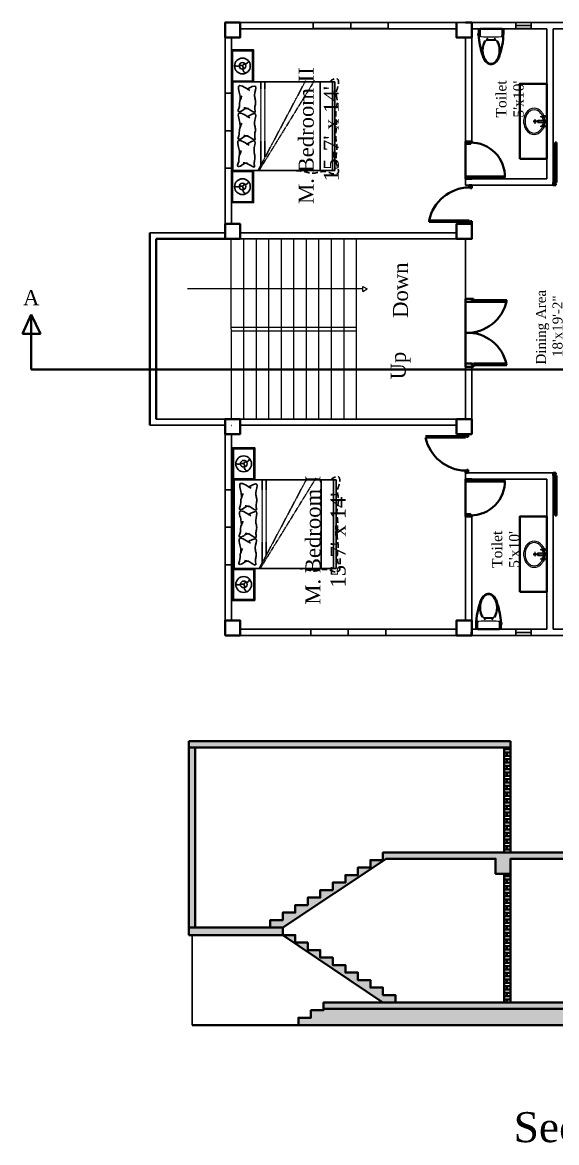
# Model space of a CAD drawing. Header units: inches. Extents: x -79350 to 491628, y -93215 to 155882.
# Drawn here: x -69911 to -69484, y -11876 to -10980 of the extents above; entities that cross this region are included whole.
import ezdxf

# ---------------------------------------------------------------- set-up
doc = ezdxf.new("R2010")
doc.units = ezdxf.units.IN
doc.header["$MEASUREMENT"] = 0
doc.linetypes.add('DASHDOT2', pattern=[0.5, 0.25, -0.125, 0, -0.125])
doc.linetypes.add('DASHED2', pattern=[0.375, 0.25, -0.125])
doc.layers.get('0').update_dxf_attribs({"lineweight": 30})
for name, color, linetype, lineweight in [('Column', 1, 'Continuous', 30), ('Letter', 7, 'Continuous', 20), ('LINE', 7, 'Continuous', 20), ('SANITARY', 42, 'Continuous', 13)]:
    doc.layers.add(name, color=color, linetype=linetype, lineweight=lineweight)
doc.layers.add('Door', color=7, linetype='Continuous', lineweight=40, true_color=0x763422)
doc.layers.add('Window', color=7, linetype='Continuous', lineweight=30, true_color=0x6b99dd)
for name, color, linetype in [('FURHATCH', 57, 'Continuous'), ('FURNITURE', 53, 'Continuous'), ('Stairs', 7, 'Continuous'), ('Wall', 7, 'Continuous')]:
    doc.layers.add(name, color=color, linetype=linetype)
doc.styles.get("Standard").update_dxf_attribs({"font": 'times.ttf', "height": 12})

# ---------------------------------------------------------------- blocks, each defined once
blk = doc.blocks.new('d30')
at = {"layer": 'Door', "ltscale": 0.3}
for p, q in [((37959.6, 7135.13), (37959.6, 7162.63)), ((37960.6, 7135.13), (37960.6, 7162.63)), ((37931.6, 7131.13), (37933.6, 7131.13)), ((37933.6, 7131.13), (37959.6, 7131.13)), ((37959.6, 7131.13), (37961.6, 7131.13))]:
    blk.add_line(p, q, dxfattribs=at)
for points in [[(37931.6, 7131.13), (37931.6, 7136.13), (37932.6, 7136.13), (37932.6, 7135.13), (37933.6, 7135.13), (37933.6, 7131.13)], [(37961.6, 7131.13), (37961.6, 7136.13), (37960.6, 7136.13), (37960.6, 7135.13), (37959.6, 7135.13), (37959.6, 7131.13)]]:
    blk.add_lwpolyline(points, dxfattribs=at)
blk.add_arc((37959.69, 7135.55), 27.09, 88.07284, 180.89483, dxfattribs=at)
blk = doc.blocks.new('A$Cd981bfd4')
at = {"layer": 'Door', "ltscale": 0.3}
for p, q in [((20.56, 42), (25.56, 42)), ((25.56, 42), (25.56, 40)), ((0, 41), (20.56, 41)), ((0, 40), (20.56, 40)), ((20.56, 40), (20.56, 41)), ((25.56, 40), (25.56, 21)), ((25.56, 2), (25.56, 21)), ((0, 2), (21.56, 2)), ((0, 1), (21.56, 1)), ((20.56, 0), (25.56, 0))]:
    blk.add_line(p, q, dxfattribs=at)
for points in [[(25.56, 42), (25.56, 40), (21.56, 40), (21.56, 41), (20.56, 41), (20.56, 42)], [(25.56, 0), (25.56, 2), (21.56, 2), (21.56, 1), (20.56, 1), (20.56, 0)]]:
    blk.add_lwpolyline(points, dxfattribs=at)
for centre, radius, start, end in [((24.32, 45.55), 24.58, 190.65722, 272.90025), ((24.43, -3.89), 24.91, 87.38884, 168.68912)]:
    blk.add_arc(centre, radius, start, end, dxfattribs=at)
blk = doc.blocks.new('yq_bed_01')
at = {"linetype": 'Continuous', "ltscale": 1000}
for p, q in [((2100, 900), (0, 900)), ((0, 900), (0, -900)), ((2100, -900), (2100, 900)), ((0, -900), (2100, -900))]:
    blk.add_line(p, q, dxfattribs=at)
at = {"linetype": 'Continuous'}
for points in [[(0, 1550), (0, 900), (450, 900), (450, 1550)], [(0, -900), (0, -1550), (450, -1550), (450, -900)]]:
    blk.add_lwpolyline(points, close=True, dxfattribs=at)
for centre in [(225, 1225), (225, -1225)]:
    blk.add_circle(centre, 160, dxfattribs=at)
at = {"layer": 'FURHATCH', "linetype": 'DASHED2', "ltscale": 0.5}
for p, q in [((540, -900), (1504, 921)), ((560, -900), (1689, 931)), ((600, 900), (600, -782)), ((680, 900), (680, -625))]:
    blk.add_line(p, q, dxfattribs=at)
at = {"layer": 'FURHATCH', "linetype": 'Continuous', "ltscale": 1000}
for p, q in [((30, 900), (30, -900)), ((1800, -900), (1800, 900)), ((2050, -900), (2050, 900))]:
    blk.add_line(p, q, dxfattribs=at)
at = {"layer": 'FURHATCH', "linetype": 'Continuous'}
for points in [[(20, 1530), (20, 920), (430, 920), (430, 1530)], [(20, -920), (20, -1530), (430, -1530), (430, -920)]]:
    blk.add_lwpolyline(points, close=True, dxfattribs=at)
for points in [[(225, 1227, 0.228099), (158, 1225, -0.317646), (66, 1242)], [(346, 1329, -0.398826), (280, 1270, 0.069197), (273, 1269, 0.240714), (225, 1227, -0.240714)], [(300, 1084, -0.414712), (235, 1160, 0.258086), (225, 1227)], [(346, -1121, -0.398826), (280, -1180, 0.069197), (273, -1181, 0.240714), (225, -1223, -0.240714)], [(225, -1223, 0.228099), (158, -1225, -0.317646), (66, -1208)], [(300, -1366, -0.414712), (235, -1290, 0.258086), (225, -1223)]]:
    blk.add_lwpolyline(points, format="xyb", dxfattribs=at)
for centre in [(225, 1227), (225, -1223)]:
    blk.add_circle(centre, 67.5, dxfattribs=at)
at = {"layer": 'FURHATCH', "linetype": 'DASHED2', "ltscale": 451.947922}
blk.add_open_spline([(1992, 900), (2071, 970), (2189, 999), (2167, 789), (2108, 682), (2173, 491), (2091, 272), (2150, 28), (2100, -200), (2173, -484), (2083, -701), (2209, -948), (2066, -979), (1864, -867), (1699, -991), (1474, -909), (1368, -903), (1308, -900)], degree=3, knots=[0, 0, 0, 0, 140.356688, 240.855445, 374.272085, 514.628774, 800.960617, 1037.309606, 1234.977718, 1501.883052, 1872.056655, 1990.732643, 2052.345442, 2125.407537, 2467.000811, 2608.004871, 2786.638856, 2786.638856, 2786.638856, 2786.638856], dxfattribs=at)
at = {"layer": 'FURHATCH', "linetype": 'Continuous', "ltscale": 1000}
for points, knots in [([(376, 729), (270, 795), (112, 892), (156, 710), (179, 623), (180, 565), (181, 528)], [0, 0, 0, 0, 257.192142, 380.388355, 440.188761, 557.045341, 557.045341, 557.045341, 557.045341]), ([(313, 750), (392, 793), (546, 876), (461, 661), (480, 562), (498, 484), (476, 402), (475, 340), (499, 246), (355, 365), (285, 372), (256, 374)], [0, 0, 0, 0, 197.98522, 383.798459, 461.536852, 537.063609, 629.138715, 719.341985, 744.183766, 895.041347, 1000.692483, 1000.692483, 1000.692483, 1000.692483]), ([(213, 622), (206, 601), (192, 561), (153, 477), (178, 400), (123, 302), (210, 290), (256, 366), (322, 366), (343, 366)], [0, 0, 0, 0, 70.314327, 132.712823, 281.06886, 345.030234, 373.143701, 508.899423, 574.349148, 574.349148, 574.349148, 574.349148]), ([(373, 170), (267, 236), (109, 333), (153, 151), (176, 64), (177, 6), (178, -31)], [0, 0, 0, 0, 257.192142, 380.388355, 440.188761, 557.045341, 557.045341, 557.045341, 557.045341]), ([(309, 191), (389, 234), (543, 317), (458, 102), (477, 3), (495, -75), (472, -157), (472, -219), (496, -313), (352, -194), (282, -187), (253, -185)], [0, 0, 0, 0, 197.98522, 383.798459, 461.536852, 537.063609, 629.138715, 719.341985, 744.183766, 895.041347, 1000.692483, 1000.692483, 1000.692483, 1000.692483]), ([(210, 63), (203, 42), (189, 2), (150, -82), (175, -159), (120, -257), (207, -269), (253, -193), (319, -193), (340, -193)], [0, 0, 0, 0, 70.314327, 132.712823, 281.06886, 345.030234, 373.143701, 508.899423, 574.349148, 574.349148, 574.349148, 574.349148]), ([(363, -385), (257, -319), (99, -222), (143, -405), (166, -492), (167, -549), (168, -587)], [0, 0, 0, 0, 257.192142, 380.388355, 440.188761, 557.045341, 557.045341, 557.045341, 557.045341]), ([(300, -364), (379, -321), (533, -238), (448, -453), (467, -553), (485, -631), (463, -712), (462, -774), (486, -868), (342, -750), (272, -743), (243, -740)], [0, 0, 0, 0, 197.98522, 383.798459, 461.536852, 537.063609, 629.138715, 719.341985, 744.183766, 895.041347, 1000.692483, 1000.692483, 1000.692483, 1000.692483]), ([(200, -493), (193, -514), (179, -553), (140, -637), (165, -714), (110, -812), (197, -824), (243, -749), (309, -749), (330, -749)], [0, 0, 0, 0, 70.314327, 132.712823, 281.06886, 345.030234, 373.143701, 508.899423, 574.349148, 574.349148, 574.349148, 574.349148])]:
    blk.add_open_spline(points, degree=3, knots=knots, dxfattribs=at)
blk = doc.blocks.new('yq_sink_01')
for p, q in [((183, 24), (20, 24)), ((20, 24), (20, -24)), ((183, 24), (183, -24)), ((183, -24), (20, -24))]:
    blk.add_line(p, q)
at = {"linetype": 'DASHDOT2'}
for p, q in [((131, 97), (26, 97)), ((69, 24), (69, 158)), ((236, 48), (236, -48)), ((278, 0), (26, 0)), ((131, -97), (26, -97)), ((69, -24), (69, -158))]:
    blk.add_line(p, q, dxfattribs=at)
for centre, radius in [((69, 95), 33.5), ((69, 95), 23.9), ((236, 1), 23.9), ((69, -95), 33.5), ((69, -95), 23.9)]:
    blk.add_circle(centre, radius)
for centre, radius, start, end in [((277, 47), 224, 117.0522, 140.9541), ((255, 91), 176, 62.9478, 117.0522), ((255, 91), 146, 62.9478, 117.0522), ((233, 47), 224, 39.0459, 62.9478), ((366, 1), 326, 167.8612, 192.4926), ((312, 19), 269, 140.9541, 156.021), ((366, 1), 296, 168.0916, 192.4003), ((312, 19), 239, 140.9541, 155.6677), ((277, 47), 195, 117.0522, 140.9541), ((233, 47), 195, 39.0459, 62.9478), ((199, 19), 239, 18.571, 39.0459), ((199, 19), 269, 18.571, 39.0459), ((145, 1), 296, 0, 18.571), ((145, 1), 296, 341.429, 360), ((145, 1), 326, 360, 18.571), ((145, 1), 326, 341.429, 360), ((312, -17), 269, 204.5507, 219.0459), ((312, -17), 239, 204.736, 219.0459), ((277, -45), 224, 219.0459, 242.9478), ((277, -45), 195, 219.0459, 242.9478), ((255, -88), 146, 242.9478, 297.0522), ((233, -45), 195, 297.0522, 320.9541), ((233, -45), 224, 297.0522, 320.9541), ((199, -17), 239, 320.9541, 341.429), ((199, -17), 269, 320.9541, 341.429), ((255, -88), 176, 242.9478, 297.0522)]:
    blk.add_arc(centre, radius, start, end)
blk = doc.blocks.new('yq_matong_01')
for p, q in [((0, 201), (0, -201)), ((20, 221), (139, 221)), ((216, 91), (238, 91)), ((216, 61), (238, 61)), ((223, 61), (223, -61)), ((238, 104), (238, -104)), ((252, 138), (252, 114)), ((20, -221), (139, -221)), ((97, -221), (97, -226)), ((97, -226), (132, -226)), ((132, -221), (132, -226)), ((216, -61), (238, -61)), ((216, -91), (238, -91)), ((252, -114), (252, -138))]:
    blk.add_line(p, q)
for centre, radius, start, end in [((55, 202), 54.8, 117.322, 181.8992), ((64, -1165), 1417, 71.4068, 91.3856), ((217, 161), 83.2, 95.4963, 139.9324), ((20, 201), 20, 90, 180), ((139, 201), 20, 2.3063, 90), ((-4840, 0), 5003, 357.6937, 2.3063), ((216, 76), 15, 90, 270), ((357, -47), 193, 123.2779, 128.1384), ((407, -123), 283, 105.2088, 123.2779), ((407, -123), 303, 105.2088, 120.5699), ((439, -242), 427, 74.7912, 105.2088), ((439, -242), 407, 74.7912, 105.2088), ((471, -123), 283, 56.7221, 74.7912), ((471, -123), 303, 56.7221, 74.7912), ((521, -47), 193, 32.2565, 56.7221), ((521, -47), 213, 32.2565, 56.7221), ((596, 0), 104, 360, 32.2565), ((596, 0), 124, 360, 32.2565), ((51, -204), 51.4, 175.687, 245.0918), ((20, -201), 20, 180, 270), ((157, -247), 63.1, 159.6834, 188.4939), ((72, -247), 63.1, 352.0944, 20.3166), ((64, 1165), 1417, 272.8967, 288.5932), ((139, -201), 20, 270, 357.6937), ((217, -161), 83.2, 220.0676, 264.5037), ((216, -76), 15, 90, 270), ((357, 47), 193, 231.8616, 236.7221), ((407, 123), 283, 236.7221, 254.7912), ((407, 123), 303, 239.4301, 254.7912), ((439, 242), 427, 254.7912, 285.2088), ((439, 242), 407, 254.7912, 285.2088), ((471, 123), 283, 285.2088, 303.2779), ((471, 123), 303, 285.2088, 303.2779), ((521, 47), 193, 303.2779, 327.7435), ((521, 47), 213, 303.2779, 327.7435), ((596, 0), 104, 327.7435, 360), ((596, 0), 124, 327.7435, 360), ((64, 1165), 1417, 268.6144, 271.2036), ((114, -226), 37, 237.5287, 304.2772)]:
    blk.add_arc(centre, radius, start, end)

msp = doc.modelspace()

# ---------------------------------------------------------------- hatches: boundary and pattern name
at = {"layer": 'LINE', "linetype": 'ByBlock', "lineweight": 40}
h = msp.add_hatch(dxfattribs=at)
h.set_pattern_fill('AR-CONC', color=256)
h.set_pattern_definition([(50, (0, 0), (7.17260183, -0.62752135), [0.75, -8.25]), (355, (0, 0), (-1.3875133, 7.5219213), [0.6, -6.6]), (100.451444, (0.598, -0.052), (5.7850885, 6.8943999), [0.6374019, -7.0114211]), (46.1842, (0, 2), (10.6724133, -1.6551928), [1.125, -12.375]), (96.635635, (0.889, 1.862), (9.3466195, 9.741186), [0.9561034, -10.5171376]), (351.184164, (0, 2), (9.3466195, 9.741186), [0.9, -9.9]), (21, (1, 1.5), (5.9690705, -4.0261889), [0.75, -8.25]), (326, (1, 1.5), (2.4331533, 7.25150045), [0.6, -6.6]), (71.451445, (1.4974, 1.1645), (8.4022238, 3.2253115), [0.6374019, -7.0114211]), (37.5, (0, 0), (0.12159855, 3.32893854), [0, -6.52, 0, -6.7, 0, -6.625]), (7.5, (0, 0), (2.63069537, 3.94411712), [0, -3.82, 0, -6.37, 0, -2.525]), (327.5, (-2.23, 0), (5.33822436, -0.22554872), [0, -2.5, 0, -7.8, 0, -10.35]), (317.5, (-3.23, 0), (5.8318617, 1.00104982), [0, -3.25, 0, -5.18, 0, -7.35])])
h.paths.add_polyline_path([(-69773, -11560), (-69778, -11560), (-69778, -11644), (-69778, -11704), (-69773, -11704), (-69773, -11644)])
h.paths.add_polyline_path([(-69703, -11704), (-69713, -11704), (-69767.57, -11704), (-69778, -11704), (-69778, -11710), (-69773, -11710), (-69703, -11710)])
h.paths.add_polyline_path([(-69693, -11710), (-69703, -11710), (-69623, -11764), (-69613, -11764), (-69613, -11758), (-69623, -11758), (-69623, -11752), (-69633, -11752), (-69633, -11746), (-69643, -11746), (-69643, -11740), (-69653, -11740), (-69653, -11734), (-69663, -11734), (-69663, -11728), (-69673, -11728), (-69673, -11722), (-69683, -11722), (-69683, -11716), (-69693, -11716)])
h.paths.add_polyline_path([(-69620.5, -11649), (-69533, -11649), (-69533, -11661), (-69521, -11661), (-69521, -11649), (-69305, -11649), (-69305, -11661), (-69293, -11661), (-69293, -11649), (-69120, -11649), (-69120, -11661), (-69108, -11661), (-69108, -11644), (-69623, -11644), (-69623, -11650), (-69633, -11650), (-69633, -11656), (-69643, -11656), (-69643, -11662), (-69653, -11662), (-69653, -11668), (-69663, -11668), (-69663, -11674), (-69673, -11674), (-69673, -11680), (-69683, -11680), (-69683, -11686), (-69693, -11686), (-69693, -11692), (-69703, -11692), (-69703, -11698), (-69713, -11698), (-69713, -11704), (-69703, -11704)])
h.paths.add_polyline_path([(-69521, -11555), (-69778, -11555), (-69778, -11560), (-69773, -11560), (-69526, -11560), (-69521, -11560)])
h.paths.add_polyline_path([(-69108, -11680), (-69113, -11680), (-69113, -11685), (-69108, -11685)], flags=17)
h.paths.add_polyline_path([(-69108, -11764), (-69613, -11764), (-69623, -11764), (-69670.5, -11764), (-69670.5, -11769), (-69108, -11769)])
h = msp.add_hatch(dxfattribs=at)
h.set_pattern_fill('AR-BRSTD', color=256)
h.paths.add_polyline_path([(-69521, -11560), (-69526, -11560), (-69526, -11644), (-69521, -11644)])
h = msp.add_hatch(dxfattribs=at)
h.set_pattern_fill('AR-BRSTD', color=256)
h.paths.add_polyline_path([(-69108, -11608), (-69113, -11608), (-69113, -11644), (-69108, -11644)])
h.paths.add_polyline_path([(-69108, -11661), (-69113, -11661), (-69113, -11680), (-69108, -11680)])
h.paths.add_polyline_path([(-69108, -11728), (-69113, -11728), (-69113, -11764), (-69108, -11764)])
h.paths.add_polyline_path([(-69300, -11661), (-69305, -11661), (-69305, -11764), (-69300, -11764)])
h.paths.add_polyline_path([(-69521, -11661), (-69526, -11661), (-69526, -11764), (-69521, -11764)])
h = msp.add_hatch(dxfattribs=at)
h.set_pattern_fill('AR-BRSTD', color=256)
h.paths.add_polyline_path([(-69108, -11769), (-69670.5, -11769), (-69670.5, -11770), (-69680.5, -11770), (-69680.5, -11776), (-69690.5, -11776), (-69690.5, -11782), (-69108, -11782)])

# ---------------------------------------------------------------- linework, layer by layer
for p, q in [((-69749.07, -10985.5), (-69749.07, -10980.5)), ((-69744.07, -10980.5), (-69749.07, -10980.5)), ((-69749.07, -10985.5), (-69749.07, -11148.5)), ((-69144.07, -10980.5), (-69744.07, -10980.5)), ((-69564.07, -10985.5), (-69737.07, -10985.5)), ((-69492.07, -10985.5), (-69552.07, -10985.5)), ((-69492.07, -10985.5), (-69492.07, -11105.5)), ((-69401.07, -10985.5), (-69487.07, -10985.5)), ((-69487.07, -10985.5), (-69487.07, -11108.37)), ((-69744.07, -10992.5), (-69744.07, -11141.5)), ((-69557.07, -10992.5), (-69557.07, -11110.5)), ((-69552.07, -11076.5), (-69552.07, -10992.5)), ((-69557.07, -11110.5), (-69487.07, -11110.5)), ((-69552.07, -11105.5), (-69552.07, -11103.5)), ((-69552.07, -11105.5), (-69492.07, -11105.5)), ((-69749.07, -11148.5), (-69809.07, -11148.5)), ((-69749.07, -11153.5), (-69744.07, -11153.5)), ((-69557.07, -11153.5), (-69744.07, -11153.5)), ((-69564.07, -11148.5), (-69737.07, -11148.5)), ((-69749.07, -11297.5), (-69804.11, -11297.5)), ((-69749.07, -11297.5), (-69744.07, -11297.5)), ((-69744.07, -11297.5), (-69557.07, -11297.5)), ((-69557.07, -11297.5), (-69557.07, -11297.62)), ((-69749.07, -11302.5), (-69809.07, -11302.5)), ((-69737.07, -11302.5), (-69564.07, -11302.5)), ((-69749.07, -11309.5), (-69749.07, -11465.5)), ((-69744.07, -11309.5), (-69744.07, -11458.5)), ((-69557.07, -11340.5), (-69557.07, -11347.5)), ((-69552.07, -11340.5), (-69487.07, -11340.5)), ((-69487.07, -11465.5), (-69487.07, -11340.5)), ((-69557.07, -11347.5), (-69557.07, -11345.5)), ((-69552.07, -11345.5), (-69552.07, -11347.5)), ((-69552.07, -11347.5), (-69552.07, -11345.5)), ((-69552.07, -11345.5), (-69492.07, -11345.5)), ((-69492.07, -11465.5), (-69492.07, -11345.5)), ((-69557.07, -11373.5), (-69557.07, -11441.5)), ((-69557.07, -11458.5), (-69557.07, -11373.5)), ((-69552.07, -11374.5), (-69552.07, -11442.17)), ((-69552.07, -11458.5), (-69552.07, -11374.5)), ((-69749.07, -11465.5), (-69749.07, -11470.5)), ((-69744.07, -11470.5), (-69749.07, -11470.5)), ((-69744.07, -11470.5), (-69144.07, -11470.5)), ((-69737.07, -11465.5), (-69564.07, -11465.5)), ((-69552.07, -11465.5), (-69492.07, -11465.5)), ((-69487.07, -11465.5), (-69336.07, -11465.5))]:
    msp.add_line(p, q)
at = {"color": 7, "linetype": 'ByBlock', "lineweight": 40}
msp.add_line((-69487.07, -11110.5), (-69485.07, -11110.5), dxfattribs=at)
at = {"lineweight": 20}
for p, q in [((-69744.07, -11297.5), (-69744.11, -11153.5)), ((-69734.07, -11297.5), (-69734.07, -11153.5)), ((-69724.07, -11297.5), (-69724.07, -11153.5)), ((-69714.07, -11297.5), (-69714.07, -11153.5)), ((-69704.07, -11297.5), (-69704.07, -11153.5)), ((-69694.07, -11297.5), (-69694.07, -11153.5)), ((-69684.07, -11297.5), (-69684.07, -11153.5)), ((-69674.07, -11297.5), (-69674.07, -11153.5)), ((-69664.07, -11297.5), (-69664.07, -11153.5)), ((-69654.07, -11297.5), (-69654.07, -11153.5)), ((-69644.07, -11297.5), (-69644.07, -11153.5)), ((-69639.11, -11195.44), (-69639.11, -11191.4)), ((-69639.11, -11191.4), (-69635.67, -11193.4)), ((-69639.11, -11193.4), (-69779, -11193.4)), ((-69639.11, -11195.44), (-69635.67, -11193.4)), ((-69744.07, -11224), (-69644.07, -11224)), ((-69744.07, -11227), (-69644.07, -11227)), ((-69779, -11257.89), (-69624.84, -11257.89))]:
    msp.add_line(p, q, dxfattribs=at)
at = {"linetype": 'ByBlock'}
for p, q in [((-69557.07, -11207.46), (-69557.07, -11153.5)), ((-69557.07, -11249.46), (-69557.07, -11297.5)), ((-69552.07, -11255.66), (-69552.07, -11297.5)), ((-69552.07, -11340.5), (-69557.07, -11340.5))]:
    msp.add_line(p, q, dxfattribs=at)
at = {"color": 200, "lineweight": 20}
msp.add_line((-69635.67, -11193.4), (-69635.67, -11193.4), dxfattribs=at)
at = {"layer": 'Column'}
for p, q in [((-69749.07, -10985.5), (-69749.07, -10980.5)), ((-69749.07, -10980.5), (-69744.11, -10980.5)), ((-69749.07, -11153.5), (-69749.07, -11148.5)), ((-69744.11, -11153.5), (-69749.07, -11153.5)), ((-69557.36, -11153.5), (-69552.07, -11153.5)), ((-69749.07, -11297.5), (-69744.11, -11297.5)), ((-69552.07, -11297.5), (-69557.07, -11297.5)), ((-69749.07, -11470.5), (-69749.07, -11465.5)), ((-69744.11, -11470.5), (-69749.07, -11470.5)), ((-69552.11, -11467.5), (-69552.11, -11470.5))]:
    msp.add_line(p, q, dxfattribs=at)
at = {"layer": 'Column', "lineweight": 40}
for p, q in [((-69744.07, -10980.5), (-69749.07, -10980.5)), ((-69749.07, -10992.5), (-69744.07, -10992.5)), ((-69560.57, -10992.5), (-69552.07, -10992.5)), ((-69744.07, -11141.5), (-69749.07, -11141.5)), ((-69749.07, -11153.5), (-69744.07, -11153.5)), ((-69744.07, -11297.5), (-69749.07, -11297.5)), ((-69749.07, -11309.5), (-69744.07, -11309.5)), ((-69749.07, -11458.5), (-69749.07, -11470.5)), ((-69737.07, -11458.5), (-69749.07, -11458.5)), ((-69737.07, -11470.5), (-69737.07, -11458.5)), ((-69552.07, -11458.5), (-69560.57, -11458.5)), ((-69749.07, -11470.5), (-69737.07, -11470.5)), ((-69552.11, -11470.5), (-69552.07, -11470.5))]:
    msp.add_line(p, q, dxfattribs=at)
at = {"layer": 'Column', "color": 7, "lineweight": 40}
for points in [[(-69749.07, -10992.5), (-69749.07, -10980.5), (-69737.07, -10980.5), (-69737.07, -10992.5)], [(-69749.07, -10992.5), (-69749.07, -10980.5), (-69737.07, -10980.5), (-69737.07, -10992.5)], [(-69749.07, -11153.5), (-69749.07, -11141.5), (-69737.07, -11141.5), (-69737.07, -11153.5)], [(-69749.07, -11153.5), (-69749.07, -11141.5), (-69737.07, -11141.5), (-69737.07, -11153.5)], [(-69564.07, -11153.5), (-69564.07, -11141.5), (-69552.07, -11141.5), (-69552.07, -11153.5)], [(-69749.07, -11309.5), (-69749.07, -11297.5), (-69737.07, -11297.5), (-69737.07, -11309.5)], [(-69749.07, -11309.5), (-69749.07, -11297.5), (-69737.07, -11297.5), (-69737.07, -11309.5)], [(-69564.07, -11309.5), (-69564.07, -11297.5), (-69552.07, -11297.5), (-69552.07, -11309.5)], [(-69749.07, -11470.5), (-69749.07, -11458.5), (-69737.07, -11458.5), (-69737.07, -11470.5)]]:
    msp.add_lwpolyline(points, close=True, dxfattribs=at)
for points in [[(-69552.07, -10980.5), (-69552.07, -10992.5), (-69564.07, -10992.5), (-69564.07, -10980.5)], [(-69554.57, -11309.5), (-69564.07, -11309.5)], [(-69564.07, -11465.5), (-69564.07, -11458.5)], [(-69564.07, -11470.5), (-69564.07, -11458.5), (-69552.07, -11458.5), (-69552.07, -11470.5), (-69552.11, -11470.5)], [(-69552.07, -11458.5), (-69552.07, -11465.5)]]:
    msp.add_lwpolyline(points, dxfattribs=at)
at = {"layer": 'Door'}
for p, q in [((-69557.07, -10980.5), (-69552.07, -10980.5)), ((-69557.07, -11153.5), (-69557.36, -11153.5)), ((-69557.07, -11153.5), (-69552.07, -11153.5)), ((-69557.07, -11297.5), (-69552.07, -11297.5)), ((-69552.11, -11470.5), (-69552.11, -11467.5))]:
    msp.add_line(p, q, dxfattribs=at)
at = {"layer": 'Door', "linetype": 'ByBlock', "lineweight": 40}
for p, q in [((-69484.24, -11076.48), (-69485.3, -11076.48)), ((-69485.3, -11076.48), (-69485.3, -11108.37)), ((-69484.24, -11108.37), (-69484.24, -11076.48)), ((-69554.2, -11110.5), (-69554.2, -11112.27)), ((-69552.07, -11110.5), (-69554.2, -11110.5)), ((-69554.2, -11112.27), (-69553.14, -11112.27)), ((-69553.14, -11112.27), (-69553.14, -11112.8)), ((-69552.07, -11112.8), (-69552.07, -11110.5)), ((-69487.07, -11110.5), (-69487.07, -11108.37)), ((-69487.07, -11108.37), (-69485.3, -11108.37)), ((-69487.07, -11110.5), (-69487.07, -11108.37)), ((-69484.77, -11110.5), (-69487.07, -11110.5)), ((-69485.3, -11108.37), (-69485.3, -11109.44)), ((-69485.3, -11108.37), (-69484.24, -11108.37)), ((-69485.3, -11109.44), (-69484.77, -11109.44)), ((-69484.77, -11109.44), (-69484.77, -11110.5)), ((-69553.14, -11112.8), (-69552.07, -11112.8)), ((-69554.2, -11138.67), (-69586.09, -11138.67)), ((-69586.09, -11138.67), (-69586.09, -11139.73)), ((-69554.2, -11139.73), (-69554.2, -11138.67)), ((-69553.14, -11139.73), (-69553.14, -11139.2)), ((-69553.14, -11139.2), (-69552.07, -11139.2)), ((-69552.07, -11139.2), (-69552.07, -11141.5)), ((-69586.09, -11139.73), (-69554.2, -11139.73)), ((-69554.2, -11141.5), (-69554.2, -11139.73)), ((-69554.2, -11139.73), (-69553.14, -11139.73)), ((-69552.07, -11141.5), (-69554.2, -11141.5)), ((-69588.96, -11311.27), (-69557.07, -11311.27)), ((-69557.07, -11312.33), (-69588.96, -11312.33)), ((-69586.09, -11312.33), (-69586.09, -11311.27)), ((-69557.07, -11309.5), (-69557.07, -11311.27)), ((-69554.95, -11309.5), (-69557.07, -11309.5)), ((-69557.07, -11311.27), (-69556.01, -11311.27)), ((-69557.07, -11311.27), (-69557.07, -11312.33)), ((-69556.01, -11311.27), (-69556.01, -11311.8)), ((-69556.01, -11311.8), (-69554.95, -11311.8)), ((-69554.95, -11311.8), (-69554.95, -11309.5)), ((-69557.07, -11340.5), (-69557.07, -11338.73)), ((-69557.07, -11338.73), (-69556.01, -11338.73)), ((-69554.95, -11340.5), (-69557.07, -11340.5)), ((-69556.01, -11338.73), (-69556.01, -11338.2)), ((-69556.01, -11338.2), (-69554.95, -11338.2)), ((-69554.95, -11338.2), (-69554.95, -11340.5)), ((-69487.07, -11340.5), (-69487.07, -11342.63)), ((-69484.77, -11340.5), (-69487.07, -11340.5)), ((-69487.07, -11340.5), (-69487.07, -11342.63)), ((-69487.07, -11342.63), (-69485.3, -11342.63)), ((-69485.3, -11342.63), (-69485.3, -11341.56)), ((-69485.3, -11341.56), (-69484.77, -11341.56)), ((-69485.3, -11342.63), (-69484.24, -11342.63)), ((-69485.3, -11374.52), (-69485.3, -11342.63)), ((-69484.77, -11341.56), (-69484.77, -11340.5)), ((-69484.24, -11342.63), (-69484.24, -11374.52)), ((-69484.24, -11374.52), (-69485.3, -11374.52))]:
    msp.add_line(p, q, dxfattribs=at)
for centre, start, end in [((-69553.25, -11145.89), 91.62499, 167.60102), ((-69556.12, -11305.11), 192.39898, 268.37501)]:
    msp.add_arc(centre, 33.63, start, end, dxfattribs=at)
at = {"layer": 'LINE', "linetype": 'ByBlock', "lineweight": 40}
for p, q in [((-69809.07, -11302.5), (-69809.07, -11148.5)), ((-69804.11, -11297.5), (-69804.07, -11153.5)), ((-69564.07, -11470.5), (-69552.11, -11470.5))]:
    msp.add_line(p, q, dxfattribs=at)
at = {"layer": 'LINE', "lineweight": 40}
for p, q in [((-69804.07, -11153.5), (-69749.07, -11153.5)), ((-69778, -11644), (-69778, -11555)), ((-69778, -11555), (-69521, -11555)), ((-69773, -11560), (-69778, -11560)), ((-69773, -11644), (-69773, -11560)), ((-69773, -11560), (-69526, -11560)), ((-69526, -11644), (-69526, -11560)), ((-69526, -11560), (-69521, -11560)), ((-69521, -11644), (-69521, -11555)), ((-69778, -11710), (-69778, -11644)), ((-69773, -11704), (-69773, -11644)), ((-69703, -11704), (-69620.5, -11649)), ((-69533, -11649), (-69620.5, -11649)), ((-69526, -11644), (-69613, -11644)), ((-69108, -11644), (-69521, -11644)), ((-69521, -11764), (-69521, -11649)), ((-69305, -11649), (-69521, -11649)), ((-69526, -11764), (-69526, -11661)), ((-69773, -11710), (-69778, -11710)), ((-69773, -11710), (-69703, -11710)), ((-69623, -11764), (-69703, -11710)), ((-69623, -11764), (-69613, -11764)), ((-69108, -11764), (-69613, -11764)), ((-69108, -11769), (-69670.5, -11769)), ((-69690.5, -11782), (-69775.5, -11782))]:
    msp.add_line(p, q, dxfattribs=at)
at = {"layer": 'LINE', "color": 6, "linetype": 'ByBlock', "lineweight": 40}
for p, q in [((-69904, -11214), (-69911, -11229.5)), ((-69904, -11257.89), (-69904, -11214)), ((-69896.5, -11229.5), (-69904, -11214)), ((-69911, -11229.5), (-69896.5, -11229.5)), ((-69014, -11257.89), (-69904, -11257.89)), ((-69521, -11661), (-69533, -11661))]:
    msp.add_line(p, q, dxfattribs=at)
at = {"layer": 'LINE', "lineweight": 40}
for points in [[(-69713, -11704), (-69713, -11698), (-69703, -11698), (-69703, -11692), (-69693, -11692), (-69693, -11686), (-69683, -11686), (-69683, -11680), (-69673, -11680), (-69673, -11674), (-69663, -11674), (-69663, -11668), (-69653, -11668), (-69653, -11662), (-69643, -11662), (-69643, -11656), (-69633, -11656), (-69633, -11650), (-69623, -11650), (-69623, -11644), (-69613, -11644)], [(-69305, -11649), (-69521, -11649), (-69521, -11661), (-69533, -11661), (-69533, -11649), (-69620.5, -11649), (-69703, -11704), (-69713, -11704), (-69713, -11698), (-69703, -11698), (-69703, -11692), (-69693, -11692), (-69693, -11686), (-69683, -11686), (-69683, -11680), (-69673, -11680), (-69673, -11674), (-69663, -11674), (-69663, -11668), (-69653, -11668), (-69653, -11662), (-69643, -11662), (-69643, -11656), (-69633, -11656), (-69633, -11650), (-69623, -11650), (-69623, -11644), (-69108, -11644)], [(-69673, -11728), (-69673, -11722), (-69683, -11722), (-69683, -11716), (-69693, -11716), (-69693, -11710), (-69703, -11710), (-69703, -11704), (-69713, -11704), (-69767.57, -11704), (-69778, -11704)], [(-69613, -11764), (-69613, -11758), (-69623, -11758), (-69623, -11752), (-69633, -11752), (-69633, -11746), (-69643, -11746), (-69643, -11740), (-69653, -11740), (-69653, -11734), (-69663, -11734), (-69663, -11728), (-69673, -11728), (-69673, -11722)], [(-69623, -11764), (-69670.5, -11764), (-69670.5, -11770), (-69680.5, -11770), (-69680.5, -11776), (-69690.5, -11776)], [(-69680.5, -11776), (-69690.5, -11776), (-69690.5, -11782), (-69108, -11782)]]:
    msp.add_lwpolyline(points, dxfattribs=at)
at = {"layer": 'LINE'}
for points in [[(-69526, -11680), (-69526, -11685)], [(-69521, -11685), (-69521, -11680)]]:
    msp.add_lwpolyline(points, dxfattribs=at)
at = {"layer": 'SANITARY', "lineweight": 40}
for points in [[(-69529.59, -11005.8, 0.087396), (-69526.69, -10986.67, 0.289473), (-69528.68, -10985.5), (-69544.47, -10985.5, 0.312446), (-69546.46, -10986.67, 0.011298), (-69546.46, -10989.19, 0.022445), (-69546.68, -10989.21, 0.29977), (-69546.66, -10990.81, 0.02582), (-69546.4, -10990.83, 0.068596), (-69543.56, -11005.8, 0.021224), (-69543.25, -11007.19, 0.079005), (-69541.71, -11010.61, 0.107159), (-69539.17, -11013.09, 0.141682), (-69536.57, -11013.85, 0.141682), (-69533.97, -11013.09, 0.107159), (-69531.44, -11010.61, 0.079005), (-69529.9, -11007.19, 0.021224)], [(-69545.56, -11445.2, 0.087396), (-69548.46, -11464.33, 0.289473), (-69546.47, -11465.5), (-69530.68, -11465.5, 0.312446), (-69528.69, -11464.33, 0.011298), (-69528.69, -11461.81, 0.022445), (-69528.46, -11461.79, 0.29977), (-69528.49, -11460.19, 0.02582), (-69528.74, -11460.17, 0.068596), (-69531.59, -11445.2, 0.021224), (-69531.9, -11443.81, 0.079005), (-69533.44, -11440.39, 0.107159), (-69535.97, -11437.91, 0.141682), (-69538.57, -11437.15, 0.141682), (-69541.17, -11437.91, 0.107159), (-69543.71, -11440.39, 0.079005), (-69545.25, -11443.81, 0.021224)]]:
    msp.add_lwpolyline(points, format="xyb", close=True, dxfattribs=at)
at = {"layer": 'SANITARY', "linetype": 'ByBlock', "lineweight": 40}
for points in [[(-69513.73, -11089.5), (-69492.07, -11089.5), (-69492.07, -11029.5), (-69513.73, -11029.5)], [(-69513.73, -11435.5), (-69492.07, -11435.5), (-69492.07, -11375.5), (-69513.73, -11375.5)]]:
    msp.add_lwpolyline(points, close=True, dxfattribs=at)
at = {"layer": 'Wall'}
for p, q in [((-69552.07, -10992.5), (-69552.07, -10985.5)), ((-69557.07, -11231.42), (-69557.07, -11225.5)), ((-69744.07, -11302.62), (-69744.11, -11302.62)), ((-69552.07, -11458.5), (-69552.07, -11465.5)), ((-69775.5, -11710), (-69775.5, -11782))]:
    msp.add_line(p, q, dxfattribs=at)
at = {"layer": 'Wall', "color": 1, "lineweight": 40}
for p, q in [((-69557.07, -11297.5), (-69552.07, -11297.5)), ((-69552.07, -11470.5), (-69552.11, -11470.5)), ((-69552.07, -11465.5), (-69552.07, -11470.5))]:
    msp.add_line(p, q, dxfattribs=at)
at = {"layer": 'Window'}
for p, q in [((-69678.67, -10980.42), (-69618.67, -10980.42)), ((-69678.67, -10985.42), (-69678.67, -10980.42)), ((-69618.67, -10985.42), (-69678.67, -10985.42)), ((-69648.67, -10980.42), (-69648.67, -10985.42)), ((-69618.67, -10980.42), (-69618.67, -10985.42)), ((-69516.67, -10980.42), (-69504.67, -10980.42)), ((-69516.67, -10985.42), (-69516.67, -10980.42)), ((-69516.67, -10980.42), (-69504.67, -10980.42)), ((-69516.67, -10980.42), (-69504.67, -10980.42)), ((-69516.67, -10980.42), (-69504.67, -10980.42)), ((-69516.67, -10982.92), (-69504.67, -10982.92)), ((-69504.67, -10985.42), (-69516.67, -10985.42)), ((-69516.67, -10985.42), (-69504.67, -10985.42)), ((-69504.67, -10980.42), (-69504.67, -10985.42)), ((-69749.07, -11097), (-69749.07, -11037)), ((-69749.07, -11037), (-69744.07, -11037)), ((-69744.07, -11037), (-69744.07, -11097)), ((-69749.07, -11067), (-69744.07, -11067)), ((-69744.07, -11097), (-69749.07, -11097)), ((-69749.07, -11414), (-69749.07, -11354)), ((-69749.07, -11354), (-69744.07, -11354)), ((-69744.07, -11354), (-69744.07, -11414)), ((-69749.07, -11384), (-69744.07, -11384)), ((-69744.07, -11414), (-69749.07, -11414)), ((-69680.67, -11465.5), (-69620.67, -11465.5)), ((-69680.67, -11470.5), (-69680.67, -11465.5)), ((-69620.67, -11470.5), (-69680.67, -11470.5)), ((-69650.67, -11465.5), (-69650.67, -11470.5)), ((-69620.67, -11465.5), (-69620.67, -11470.5)), ((-69516.67, -11470.5), (-69516.67, -11465.5)), ((-69516.67, -11465.5), (-69504.67, -11465.5)), ((-69516.67, -11468), (-69504.67, -11468)), ((-69516.67, -11470.5), (-69504.67, -11470.5)), ((-69504.67, -11465.5), (-69504.67, -11470.5))]:
    msp.add_line(p, q, dxfattribs=at)

# ---------------------------------------------------------------- block references
at = {"layer": 'FURNITURE', "linetype": 'ByBlock', "lineweight": 40, "xscale": 0.03937007874015748, "yscale": 0.03937007874015748, "zscale": 0.03937007874015748}
msp.add_blockref('yq_bed_01', (-69744.07, -11063.49), dxfattribs=at)
at = {"layer": 'FURNITURE', "color": 116, "linetype": 'ByBlock', "lineweight": 40, "true_color": 0x136734, "xscale": 0.03937007874015748, "yscale": 0.03937007874015748, "zscale": 0.03937007874015748}
msp.add_blockref('yq_bed_01', (-69743.07, -11381.5), dxfattribs=at)
at = {"layer": 'SANITARY', "lineweight": 40, "xscale": 0.03937007874015748, "yscale": 0.03937007874015748, "zscale": 0.03937007874015748}
for p, rotation in [((-69536.57, -10985.5), 270), ((-69538.57, -11465.5), 90)]:
    msp.add_blockref('yq_matong_01', p, dxfattribs=dict(at, rotation=rotation))
at = {"layer": 'SANITARY', "linetype": 'ByBlock', "lineweight": 40, "xscale": 0.03937007874015748, "yscale": 0.03937007874015748, "zscale": 0.03937007874015748, "rotation": 180.000000000015}
for p in [(-69492.07, -11059.5), (-69492.07, -11405.5)]:
    msp.add_blockref('yq_sink_01', p, dxfattribs=at)
at = {"layer": 'Wall', "color": 7, "rotation": 270}
msp.add_blockref('d30', (-76688.2, 26856.1), dxfattribs=at)
at = {"layer": 'Wall', "xscale": 1.295378143688641, "yscale": 1.295378143688641, "zscale": 1.295378143688641, "rotation": 180}
msp.add_blockref('A$Cd981bfd4', (-69523.96, -11201.26), dxfattribs=at)
at = {"layer": 'Wall', "color": 7, "xscale": -1, "rotation": 270}
msp.add_blockref('d30', (-76688.2, -49307.1), dxfattribs=at)

# ---------------------------------------------------------------- texts
at = {"color": 138, "linetype": 'ByBlock', "lineweight": 40, "true_color": 0x004a5e, "insert": (-69518.5, -11851.5), "char_height": 24, "attachment_point": 1}
msp.add_mtext_dynamic_manual_height_columns("Section A-A'", width=455, gutter_width=60, heights=[5.23], dxfattribs=at)
at = {"layer": 'Letter', "attachment_point": 1, "rotation": 90}
for s, width, gutter_width, heights, insert, char_height in [("M. Bedroom II^J    15-7' x 14'", 143.7063, 60, [47.61], (-69690.29, -11125.5), 12), ("Toilet^J5'x10'", 97.678, 41.31, [0], (-69532.57, -11056.5), 8.2616), ('Dining Area ^J  18\'x19\'-2"', 95.1702, 39.74, [31.53], (-69500.72, -11253.92), 7.9471), ("M. Bedroom I^J   15-7' x 14'", 143.7063, 60, [47.61], (-69684.86, -11445.88), 12), ("Toilet^J5'x10'", 97.678, 41.31, [0], (-69535.96, -11416.5), 8.2616)]:
    msp.add_mtext_dynamic_manual_height_columns(s, width=width, gutter_width=gutter_width, heights=heights, dxfattribs=dict(at, insert=insert, char_height=char_height))
at = {"layer": 'LINE', "color": 6, "linetype": 'ByBlock', "lineweight": 40, "insert": (-69910.5, -11194.5), "char_height": 12, "attachment_point": 1}
msp.add_mtext_dynamic_manual_height_columns('A', width=57, gutter_width=60, heights=[0], dxfattribs=at)
at = {"layer": 'Stairs', "char_height": 12, "attachment_point": 1, "rotation": 90}
for s, width, insert in [('Down', 86.0171, (-69614.97, -11216.62)), ('Up', 69.7229, (-69616.75, -11265.86))]:
    msp.add_mtext_dynamic_manual_height_columns(s, width=width, gutter_width=60, heights=[0], dxfattribs=dict(at, insert=insert))

doc.saveas('drawing.dxf')
